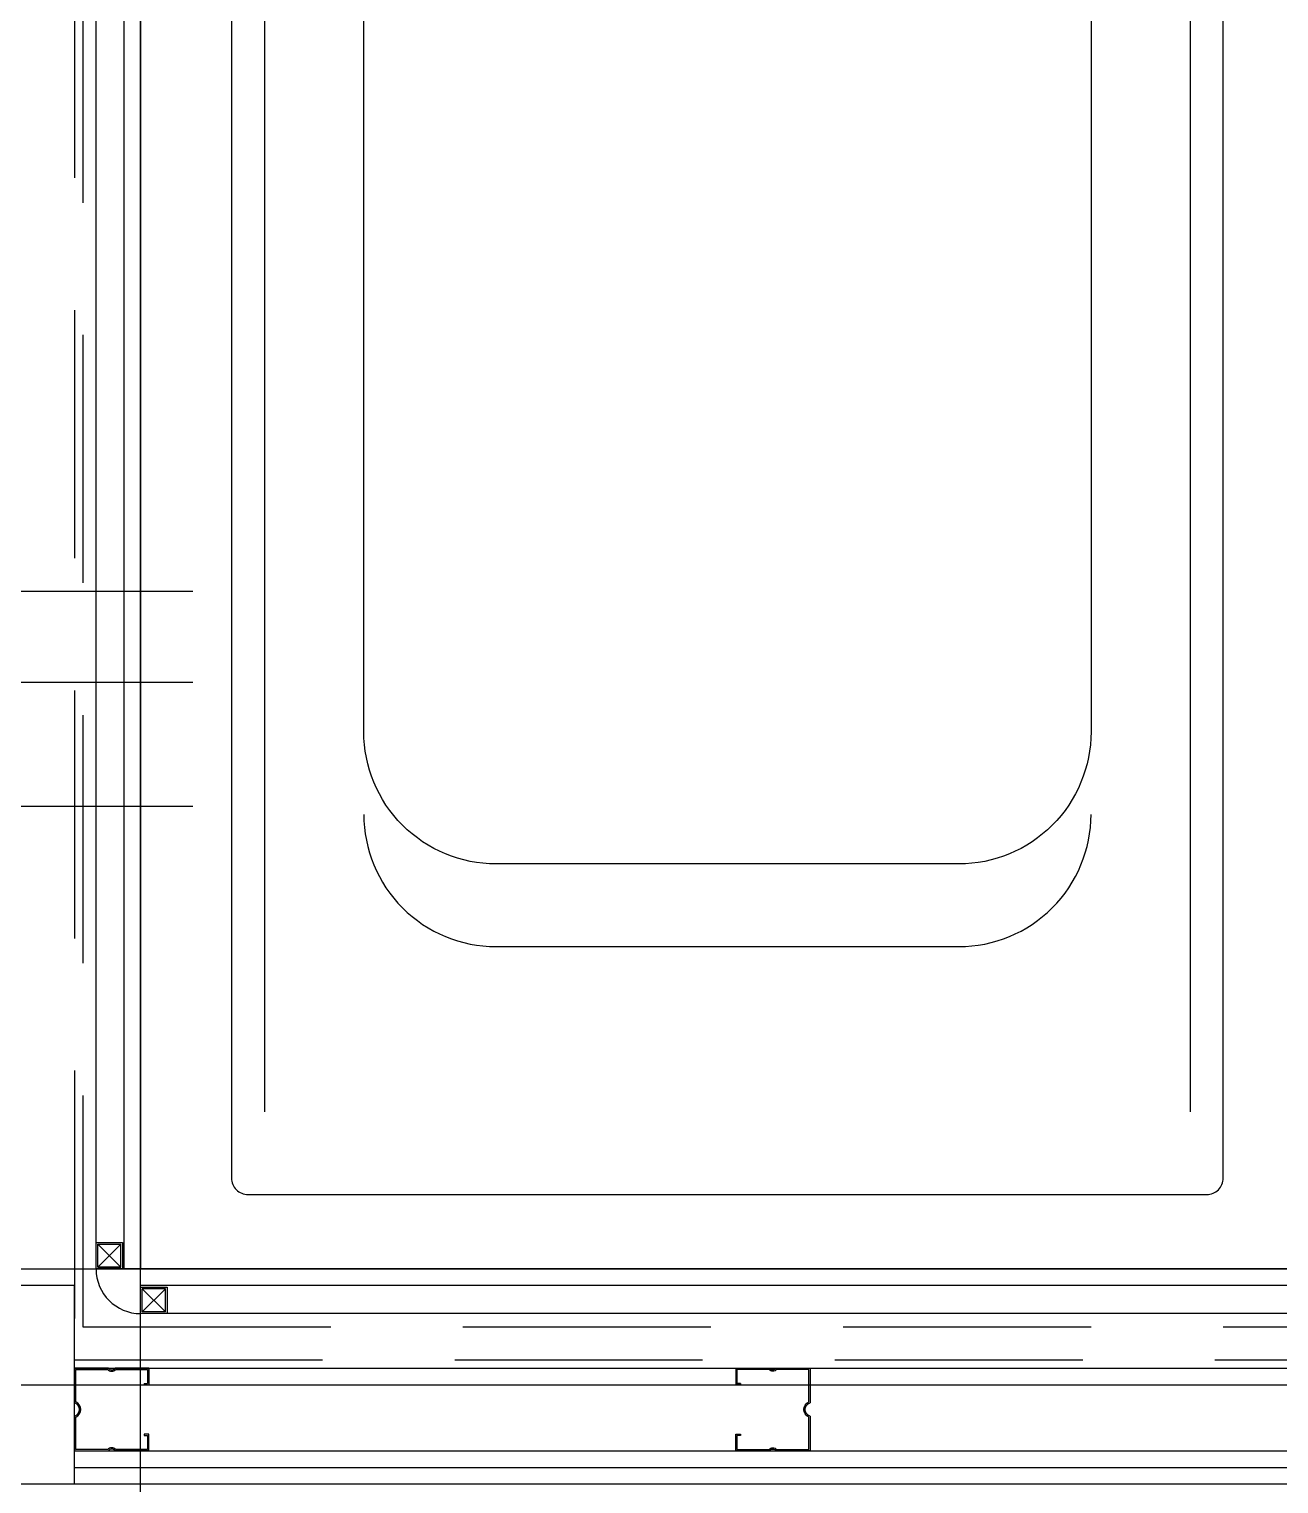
# Model space of a CAD drawing. Header units: millimetres. Extents: x 0 to 1390178, y 0 to 110113.
# Drawn here: x 724665 to 725421, y 32911 to 33791 of the extents above; entities that cross this region are included whole.
import ezdxf
from ezdxf.xclip import XClip

# ---------------------------------------------------------------- set-up
doc = ezdxf.new("R2010")
doc.units = ezdxf.units.MM
doc.header["$LTSCALE"] = 100
doc.header["$XCLIPFRAME"] = 0
doc.linetypes.add('X - 단위세대 확장형$0$CEN', pattern=[62, 60, -1, 0, -1])
doc.linetypes.add('X - 단위세대 확장형$0$X-84$0$HID', pattern=[2.3, 1.5, -0.8])
for name, color, linetype in [('SYM', 7, 'Continuous'), ('X - 단위세대 확장형$0$A-CEN', 1, 'X - 단위세대 확장형$0$CEN'), ('X - 단위세대 확장형$0$A-ETC', 7, 'Continuous'), ('X - 단위세대 확장형$0$A-FIN', 8, 'Continuous'), ('X - 단위세대 확장형$0$A-HAT', 253, 'Continuous'), ('X - 단위세대 확장형$0$AA-WAXM-DRYW', 7, 'Continuous'), ('X - 단위세대 확장형$0$TOIL', 4, 'Continuous'), ('X - 단위세대 확장형$0$X-84$0$AA-DETL-PCN9', 9, 'Continuous')]:
    doc.layers.add(name, color=color, linetype=linetype)
doc.layers.add('X - 단위세대 확장형$0$A-MC', color=171, linetype='Continuous', plot=False)

# ---------------------------------------------------------------- blocks, each defined once
blk = doc.blocks.new('X - 단위세대 확장형$0$A$C7F6E29D9')
at = {"layer": 'X - 단위세대 확장형$0$A-ETC', "color": 8}
for p, q in [((9, 36), (9, 50)), ((23, 36), (9, 36)), ((35, 35), (8, 35)), ((50, 9), (36, 9))]:
    blk.add_line(p, q, dxfattribs=at)
at = {"layer": 'X - 단위세대 확장형$0$A-ETC', "color": 8, "linetype": 'X - 단위세대 확장형$0$X-84$0$HID'}
blk.add_lwpolyline([(2120, 1520), (0, 1520), (0, 0), (2120, 0)], close=True, dxfattribs=at)
at = {"layer": 'X - 단위세대 확장형$0$A-ETC', "color": 8}
for points in [[(8, 35), (8, 1485)], [(25, 35), (25, 1485)], [(23, 36), (23, 50), (9, 36), (23, 36), (9, 50), (23, 50)], [(35, 8), (35, 35), (8, 35)], [(25, 35), (35, 35)], [(1335, 25), (35, 25)], [(50, 23), (36, 23), (50, 9), (50, 23), (36, 9), (36, 23)], [(1335, 8), (35, 8)]]:
    blk.add_lwpolyline(points, dxfattribs=at)
for points in [[(8, 51), (24, 51), (24, 35), (8, 35)], [(35, 8), (35, 24), (51, 24), (51, 8)]]:
    blk.add_lwpolyline(points, close=True, dxfattribs=at)
blk.add_arc((35, 35), 27, 180, 270, dxfattribs=at)
at = {"layer": 'X - 단위세대 확장형$0$A-FIN'}
blk.add_lwpolyline([(1335, 35), (35, 35), (35, 1485), (2085, 1485), (2085, 35)], dxfattribs=at)
at = {"layer": 'X - 단위세대 확장형$0$TOIL', "color": 6}
for p, q in [((110, 1415), (110, 130)), ((670, 1415), (670, 130))]:
    blk.add_line(p, q, dxfattribs=at)
blk.add_lwpolyline([(35, 1485), (35, 35), (740, 35), (740, 1485)], close=True, dxfattribs=at)
for points in [[(120, 1435, 0.414214), (90, 1405), (90, 90, 0.414214), (100, 80), (680, 80, 0.414214), (690, 90), (690, 1405, 0.414214), (660, 1435)], [(530, 1385, -0.414214), (610, 1305), (610, 360, -0.414214), (530, 280), (250, 280, -0.414214), (170, 360), (170, 1305, -0.414214), (250, 1385)]]:
    blk.add_lwpolyline(points, format="xyb", close=True, dxfattribs=at)
blk.add_lwpolyline([(170, 310, 0.414214), (250, 230), (530, 230, 0.414214), (610, 310)], format="xyb", dxfattribs=at)
blk = doc.blocks.new('X - 단위세대 확장형$0$X-84$0$stud80')
at = {"layer": 'X - 단위세대 확장형$0$X-84$0$AA-DETL-PCN9', "color": 8}
for p, q in [((-25, 10.41), (-25, -10.09)), ((-4, 10.41), (-25, 10.41)), ((-24.2, -9.7), (-24.2, 9.61)), ((-24.2, 9.61), (-4.55, 9.61)), ((25, 10.41), (4, 10.41)), ((4.55, 9.61), (24.2, 9.61)), ((24.2, 9.61), (24.2, -9.7)), ((25, -10.13), (25, 10.41)), ((-25, -34.59), (-25, -14.09)), ((-25, -14.09), (-25, -34.59)), ((-24.2, -33.83), (-24.2, -14.48)), ((24.2, -14.48), (24.2, -33.83)), ((25, -34.59), (25, -14.13)), ((-25, -34.59), (-15, -34.59)), ((-15.8, -33.83), (-24.2, -33.83)), ((-15, -31.63), (-15.8, -31.63)), ((-15.8, -31.63), (-15.8, -33.83)), ((-15, -34.59), (-15, -31.63)), ((15.8, -31.63), (15, -31.63)), ((15, -31.63), (15, -34.59)), ((25, -34.59), (15, -34.59)), ((15.8, -31.63), (15.8, -33.83)), ((24.2, -33.83), (15.8, -33.83))]:
    blk.add_line(p, q, dxfattribs=at)
for centre, radius, start, end in [((0, 11.65), 4.99, 204.10919, 335.89081), ((0, 11.65), 4.19, 197.18474, 342.81526), ((-26.34, -12.09), 2.41, 303.89126, 56.10874), ((-26.34, -12.09), 3.21, 311.90454, 48.09546), ((26.34, -12.09), 3.21, 131.90454, 228.09546), ((26.34, -12.13), 2.41, 123.89126, 236.10874)]:
    blk.add_arc(centre, radius, start, end, dxfattribs=at)
blk = doc.blocks.new('X - 단위세대 확장형$0$A$Cbc2b9392')
at = {"layer": 'X - 단위세대 확장형$0$A-CEN'}
for p, q in [((-8240, -1275), (-6808.47, -1275)), ((-8459.88, -1700), (-4695, -1700))]:
    blk.add_line(p, q, dxfattribs=at)
at = {"layer": 'X - 단위세대 확장형$0$A-ETC', "color": 8}
for p, q in [((-6880, -1690), (-5540, -1690)), ((-6880, -1740), (-5540, -1740)), ((-6880, -1750), (-5540, -1750)), ((-6895, -1760), (-5540, -1760))]:
    blk.add_line(p, q, dxfattribs=at)
at = {"layer": 'X - 단위세대 확장형$0$A-ETC', "color": 8, "linetype": 'X - 단위세대 확장형$0$X-84$0$HID'}
blk.add_lwpolyline([(-4755, -130), (-6880, -130), (-6880, -1685), (-4755, -1685)], close=True, dxfattribs=at)
at = {"layer": 'X - 단위세대 확장형$0$A-MC'}
for p, q in [((-6840, -2102.52), (-6840, 0)), ((-8459.88, -1220), (-6808.47, -1220)), ((-8459.88, -1350), (-6808.47, -1350)), ((-8459.88, -1630), (-4695, -1630))]:
    blk.add_line(p, q, dxfattribs=at)
at = {"layer": 'X - 단위세대 확장형$0$AA-WAXM-DRYW'}
blk.add_lwpolyline([(-6880, -1640), (-6920, -1640), (-6920, -1760), (-6880, -1760)], close=True, dxfattribs=at)
at = {"layer": 'X - 단위세대 확장형$0$X-84$0$AA-DETL-PCN9', "rotation": 90}
blk.add_blockref('X - 단위세대 확장형$0$X-84$0$stud80', (-6869.59, -1715), dxfattribs=at)
at = {"layer": 'X - 단위세대 확장형$0$X-84$0$AA-DETL-PCN9', "xscale": -1, "rotation": 270}
blk.add_blockref('X - 단위세대 확장형$0$X-84$0$stud80', (-6445.41, -1715), dxfattribs=at)
at = {"layer": 'X - 단위세대 확장형$0$A-HAT'}
blk.add_blockref('X - 단위세대 확장형$0$A$C7F6E29D9', (-6875, -1665), dxfattribs=at)
blk = doc.blocks.new('X - 단위세대 확장형', base_point=(-475.36, -286.73))
blk.add_blockref('X - 단위세대 확장형$0$A$Cbc2b9392', (78821.98, 50563.11))

msp = doc.modelspace()

# ---------------------------------------------------------------- block references
at = {"layer": 'SYM'}
ref = msp.add_blockref('X - 단위세대 확장형', (652274.72, -16179.14), dxfattribs=at)
XClip(ref).set_block_clipping_path([(27286.2339647645, 22495.2025850526), (88213.6007378809, 68689.6277392105)])

doc.saveas('drawing.dxf')
